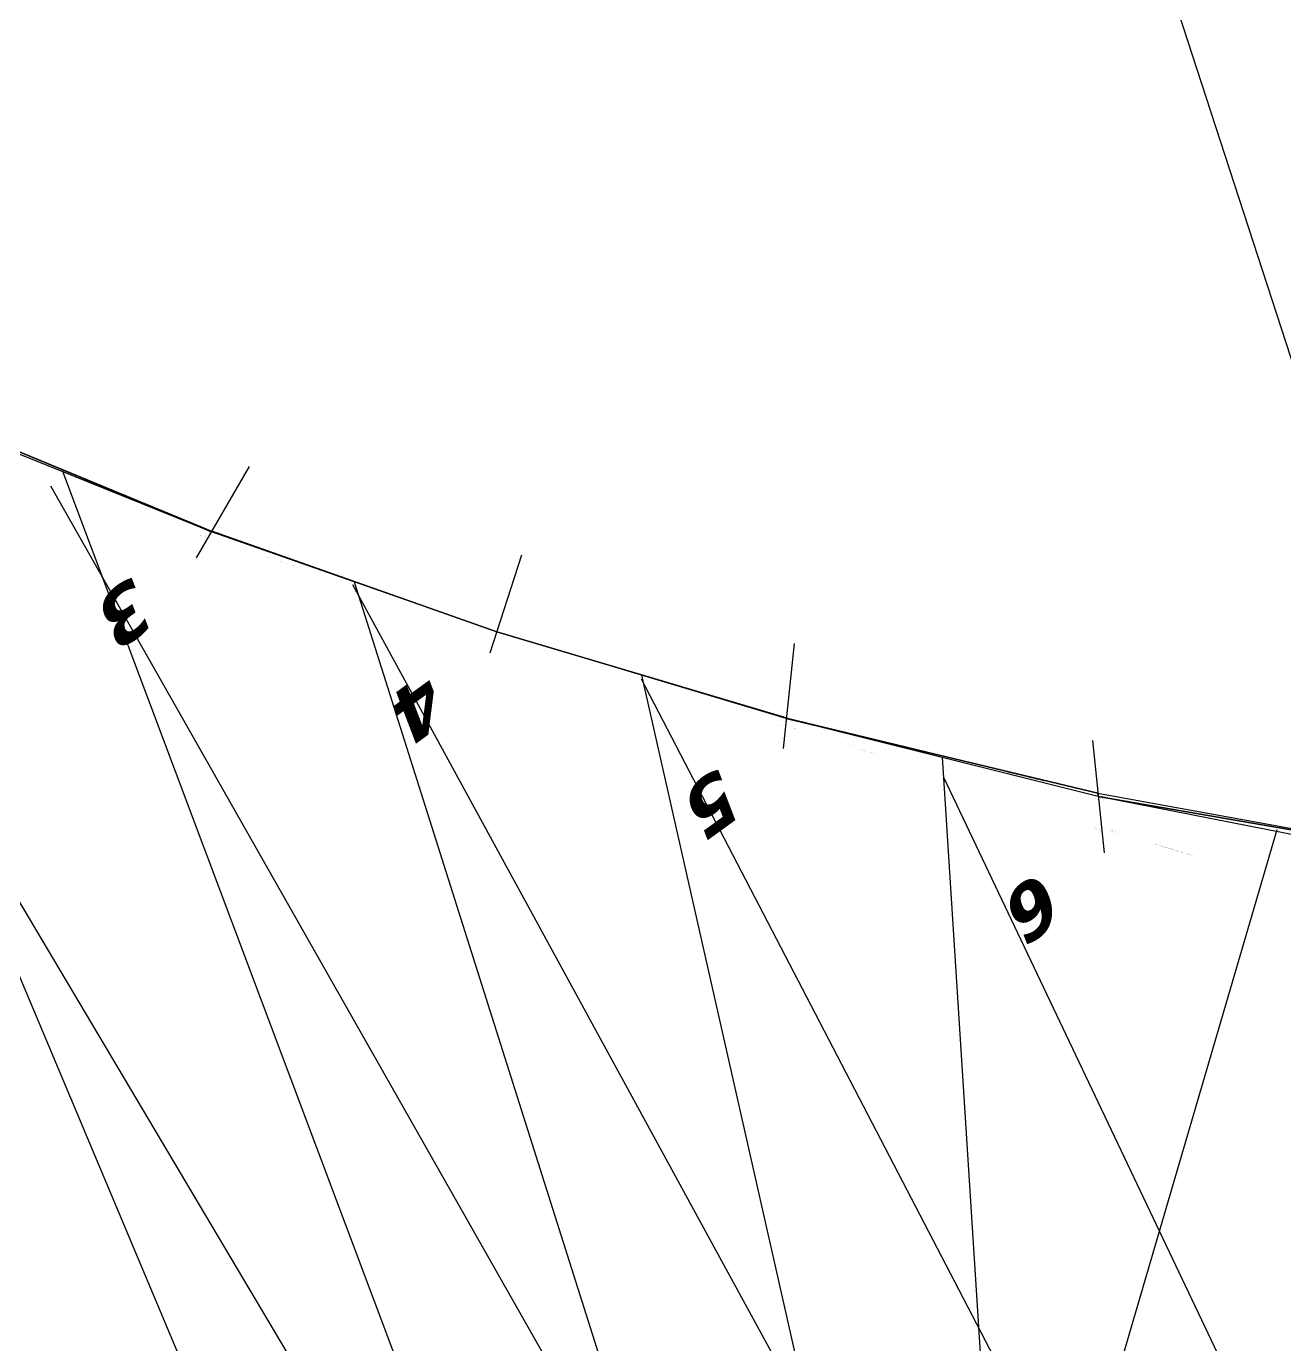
# Model space of a CAD drawing. Extents: x -14946 to 15402, y -21157 to 21439.
# Drawn here: x -4103 to 1559, y -9322 to -3391 of the extents above; entities that cross this region are included whole.
import ezdxf

# ---------------------------------------------------------------- set-up
doc = ezdxf.new("R2010")
doc.units = 0
doc.header["$MEASUREMENT"] = 0
for name, color, linetype in [('00-segments', 1, 'CONTINUOUS'), ('08-connection.bottomRing', 7, 'CONTINUOUS'), ('08-connection.topRing', 7, 'CONTINUOUS'), ('08-text.Base', 7, 'CONTINUOUS'), ('08-text.bottomRing', 7, 'CONTINUOUS'), ('08-text.topRing', 7, 'CONTINUOUS'), ('41_RING_BOTTOM_PLINE', 1, 'CONTINUOUS'), ('50_RING_TOP_PLINES', 1, 'CONTINUOUS')]:
    doc.layers.add(name, color=color, linetype=linetype)

msp = doc.modelspace()

# ---------------------------------------------------------------- linework, layer by layer
at = {"layer": '00-segments', "linetype": 'Continuous'}
for p, q in [((0, 0), (2494.6, -7677.5)), ((-3101, -5371.1), (-3338.4, -5782.2)), ((-1874.6, -5769.6), (-2018.1, -6211.2)), ((-648.3, -6168), (-697.9, -6640.2)), ((694.1, -6604.2), (747.3, -7109.7))]:
    msp.add_line(p, q, dxfattribs=at)
at = {"layer": '08-connection.bottomRing', "linetype": 'Continuous'}
for p, q in [((-5352.2, -4772.5, 239.1), (382.7, -18399)), ((-3940.8, -5392.5, 225.1), (382.7, -16899)), ((-2628.7, -5889.7, 225), (382.7, -15399)), ((-1335.2, -6309.9, 225), (382.7, -13899)), ((18.6, -6679.1, 225.1), (382.7, -12399)), ((1524.6, -7006.4, 232.6), (382.7, -10899))]:
    msp.add_line(p, q, dxfattribs=at)
at = {"layer": '08-connection.topRing', "linetype": 'Continuous'}
for p, q in [((-5555.6, -4941.1, 4944.6), (3725.2, -20556.6)), ((-3995, -5458.2, 5029), (3725.2, -19056.6)), ((-2636.1, -5902.6, 5054.2), (3725.2, -17556.6)), ((-1336.9, -6326.2, 5035), (3725.2, -16056.6)), ((24.5, -6768.3, 4980.1), (3725.2, -14556.6))]:
    msp.add_line(p, q, dxfattribs=at)
at = {"layer": '41_RING_BOTTOM_PLINE', "extrusion": (-0.374203, -0.926832, -0.030904), "elevation": 6460.3}
msp.add_lwpolyline([(-2354.3, 199.7), (-911.9, 650), (-2359.3, 650.1), (-2354.3, 199.7)], dxfattribs=at)
at = {"layer": '41_RING_BOTTOM_PLINE', "color": 5, "extrusion": (-0.381178, -0.924473, -0.007358), "elevation": 6480.4}
msp.add_lwpolyline([(-2306.7, 47.7), (-863.8, 47.7), (-864.3, 497.7), (-2306.7, 47.7)], dxfattribs=at)
at = {"layer": '41_RING_BOTTOM_PLINE', "extrusion": (-0.330529, -0.943768, -0.007294), "elevation": 6424}
msp.add_lwpolyline([(-1213.7, 46.9), (146, 496.9), (-1214.3, 496.9), (-1213.7, 46.9)], dxfattribs=at)
at = {"layer": '41_RING_BOTTOM_PLINE', "color": 5, "extrusion": (-0.332815, -0.942992, 0), "elevation": 6427.1}
msp.add_lwpolyline([(-1198.2, 0), (161.5, 0), (161.5, 450), (-1198.2, 0)], dxfattribs=at)
at = {"layer": '41_RING_BOTTOM_PLINE', "extrusion": (-0.287352, -0.9578, -0.006993), "elevation": 6424.2}
msp.add_lwpolyline([(-145.9, 494.9), (1213.9, 44.9), (1214.5, 495), (-145.9, 494.9)], dxfattribs=at)
at = {"layer": '41_RING_BOTTOM_PLINE', "color": 5, "extrusion": (-0.285141, -0.958485, 0), "elevation": 6427.1}
msp.add_lwpolyline([(-160.7, 0), (1199, 0), (-160.7, 450), (-160.7, 0)], dxfattribs=at)
at = {"layer": '41_RING_BOTTOM_PLINE', "color": 5, "extrusion": (-0.234899, -0.971994, -0.007055), "elevation": 6480.6}
msp.add_lwpolyline([(863.5, 495.8), (863.1, 45.7), (2305.9, 45.7), (863.5, 495.8)], dxfattribs=at)
at = {"layer": '41_RING_BOTTOM_PLINE', "extrusion": (0.242063, 0.969764, 0.03105), "elevation": -6460.2}
msp.add_lwpolyline([(-912.1, 650.9), (-2354.4, 200.7), (-2359.5, 651.1), (-912.1, 650.9)], dxfattribs=at)
at = {"layer": '41_RING_BOTTOM_PLINE', "color": 5, "extrusion": (0.179328, 0.983278, 0.031711), "elevation": -6597.8}
msp.add_lwpolyline([(-3559.7, 209.3), (-1939, 659.7), (-1934.8, 209.3), (-3559.7, 209.3)], dxfattribs=at)
at = {"layer": '41_RING_BOTTOM_PLINE', "extrusion": (0.191267, 0.978514, 0.076993), "elevation": -6536.1}
msp.add_lwpolyline([(-3642.8, 504.7), (-3662.8, 971.3), (-2022.4, 956.2), (-3642.8, 504.7)], dxfattribs=at)
at = {"layer": '50_RING_TOP_PLINES', "extrusion": (-0.312123, -0.949664, -0.026788)}
msp.add_lwpolyline([(-2837.1, 4974.1), (-2841.9, 5375.9), (-1344.4, 5022), (-2837.1, 4974.1)], dxfattribs=at)
at = {"layer": '50_RING_TOP_PLINES', "color": 5, "extrusion": (-0.307576, -0.951504, -0.006078)}
msp.add_lwpolyline([(-2873.4, 5244.2), (-1375.9, 4890.4), (-1376.4, 5293.5), (-1376.7, 5293.5), (-1383.3, 5293.3), (-1389.9, 5293.2), (-1396.4, 5293.1), (-1403, 5292.9), (-1409.6, 5292.8), (-1416.1, 5292.6), (-1422.7, 5292.5), (-1429.2, 5292.3), (-1435.8, 5292.2), (-1442.4, 5292), (-1448.9, 5291.9), (-1455.5, 5291.7), (-1462, 5291.6), (-1468.6, 5291.4), (-1475.2, 5291.3), (-1481.7, 5291.1), (-1488.3, 5291), (-1494.9, 5290.8), (-1501.4, 5290.7), (-1508, 5290.5), (-1514.6, 5290.3), (-1521.1, 5290.2), (-1527.7, 5290), (-1534.2, 5289.9), (-1540.8, 5289.7), (-1547.4, 5289.5), (-1553.9, 5289.4), (-1560.5, 5289.2), (-1567.1, 5289), (-1573.6, 5288.9), (-1580.2, 5288.7), (-1586.8, 5288.5), (-1591.6, 5288.4), (-1596.5, 5288.3), (-1601.3, 5288.1), (-1606.2, 5288), (-1611, 5287.9), (-1615.9, 5287.8), (-1625.6, 5287.5), (-1635.3, 5287.2), (-1645.1, 5287), (-1654.8, 5286.7), (-1664.5, 5286.5), (-1669.8, 5286.3), (-1675.2, 5286.2), (-1680.5, 5286), (-1685.8, 5285.9), (-1691.1, 5285.7), (-1696.5, 5285.6), (-1701.8, 5285.4), (-1707.1, 5285.3), (-1712.5, 5285.1), (-1717.8, 5285), (-1723.1, 5284.8), (-1728.5, 5284.7), (-1739.1, 5284.4), (-1749.8, 5284.1), (-1760.4, 5283.8), (-1771.1, 5283.5), (-1781.8, 5283.1), (-1792.4, 5282.8), (-1803.1, 5282.5), (-1813.7, 5282.2), (-1824.4, 5281.9), (-1835.1, 5281.6), (-1842.7, 5281.3), (-1850.4, 5281.1), (-1858, 5280.9), (-1865.7, 5280.6), (-1873.4, 5280.4), (-1881, 5280.2), (-1888.7, 5279.9), (-1896.3, 5279.7), (-1904, 5279.5), (-1911.6, 5279.2), (-1919.3, 5279), (-1927, 5278.8), (-1934.6, 5278.5), (-1942.3, 5278.3), (-1957.6, 5277.8), (-1966.9, 5277.5), (-1976.2, 5277.2), (-1985.6, 5276.9), (-1994.9, 5276.6), (-2004.3, 5276.3), (-2013.6, 5276), (-2023, 5275.7), (-2032.4, 5275.4), (-2041.7, 5275.1), (-2051.1, 5274.8), (-2060.4, 5274.5), (-2069.8, 5274.2), (-2079.1, 5273.9), (-2088.5, 5273.6), (-2097.8, 5273.3), (-2107.1, 5273), (-2116.4, 5272.7), (-2125.8, 5272.4), (-2135.1, 5272), (-2144.4, 5271.7), (-2153.8, 5271.4), (-2163.1, 5271.1), (-2172.5, 5270.8), (-2181.9, 5270.5), (-2191.2, 5270.2), (-2200.6, 5269.8), (-2209.9, 5269.5), (-2219.3, 5269.2), (-2228.6, 5268.9), (-2238, 5268.6), (-2247.3, 5268.2), (-2256.6, 5267.9), (-2266.2, 5267.6), (-2275.8, 5267.3), (-2285.4, 5266.9), (-2295, 5266.6), (-2304.7, 5266.3), (-2314.3, 5265.9), (-2323.9, 5265.6), (-2333.6, 5265.2), (-2343.2, 5264.9), (-2352.8, 5264.6), (-2362.5, 5264.2), (-2372.1, 5263.9), (-2381.7, 5263.5), (-2391.3, 5263.2), (-2400.9, 5262.8), (-2410.5, 5262.5), (-2420, 5262.1), (-2429.4, 5261.8), (-2438.9, 5261.5), (-2448.4, 5261.1), (-2457.8, 5260.8), (-2467.3, 5260.4), (-2476.8, 5260.1), (-2486.3, 5259.7), (-2495.8, 5259.4), (-2505.2, 5259), (-2514.7, 5258.6), (-2524.2, 5258.3), (-2533.7, 5257.9), (-2543.1, 5257.6), (-2552.6, 5257.2), (-2562.1, 5256.9), (-2571.8, 5256.5), (-2581.5, 5256.1), (-2591.2, 5255.7), (-2601, 5255.4), (-2610.7, 5255), (-2620.4, 5254.6), (-2630.2, 5254.2), (-2639.9, 5253.8), (-2649.6, 5253.5), (-2659.3, 5253.1), (-2669.1, 5252.7), (-2678.8, 5252.3), (-2688.5, 5251.9), (-2698.3, 5251.5), (-2708, 5251.1), (-2717.7, 5250.7), (-2727.5, 5250.3), (-2737.2, 5249.9), (-2746.9, 5249.5), (-2756.6, 5249.1), (-2761.5, 5248.9), (-2766.4, 5248.7), (-2771.2, 5248.5), (-2776.1, 5248.3), (-2781, 5248.1), (-2785.8, 5247.9), (-2790.7, 5247.7), (-2795.6, 5247.5), (-2800.4, 5247.3), (-2805.3, 5247.1), (-2810.2, 5246.9), (-2815, 5246.7), (-2819.9, 5246.5), (-2824.8, 5246.3), (-2829.6, 5246.1), (-2834.5, 5245.8), (-2839.3, 5245.6), (-2844.2, 5245.4), (-2849.1, 5245.2), (-2853.9, 5245), (-2858.8, 5244.8), (-2863.7, 5244.6), (-2868.5, 5244.4), (-2873.4, 5244.2)], dxfattribs=at)
at = {"layer": '50_RING_TOP_PLINES', "extrusion": (-0.310144, -0.95067, -0.006081)}
msp.add_lwpolyline([(-1358.6, 4890.5), (-1359.1, 5293.5), (7.7, 4892.3), (-1358.6, 4890.5)], dxfattribs=at)
at = {"layer": '50_RING_TOP_PLINES', "color": 5, "extrusion": (-0.308452, -0.95124, -6.3189e-08)}
msp.add_lwpolyline([(-1370.6, 5254.5), (-3.8, 4853.2), (-3.8, 5257), (-9.2, 5257), (-14.5, 5257.1), (-19.8, 5257.2), (-25.2, 5257.3), (-30.5, 5257.4), (-35.8, 5257.5), (-41.2, 5257.5), (-46.5, 5257.6), (-51.8, 5257.7), (-57.2, 5257.8), (-62.5, 5257.9), (-67.8, 5257.9), (-73.2, 5258), (-78.5, 5258.1), (-83.8, 5258.2), (-89.2, 5258.2), (-94.5, 5258.3), (-99.9, 5258.4), (-105.2, 5258.5), (-110.6, 5258.5), (-115.9, 5258.6), (-121.3, 5258.7), (-126.6, 5258.8), (-132, 5258.8), (-137.3, 5258.9), (-142.7, 5259), (-148, 5259), (-153.4, 5259.1), (-158.7, 5259.2), (-164.1, 5259.2), (-169.4, 5259.3), (-174.8, 5259.4), (-180.1, 5259.4), (-185.5, 5259.5), (-190.8, 5259.6), (-196.1, 5259.6), (-201.5, 5259.7), (-206.8, 5259.7), (-212.1, 5259.8), (-217.5, 5259.9), (-222.8, 5259.9), (-228.1, 5260), (-233.5, 5260), (-238.8, 5260.1), (-244.1, 5260.1), (-249.5, 5260.2), (-254.8, 5260.3), (-260.2, 5260.3), (-265.5, 5260.4), (-270.8, 5260.4), (-276.1, 5260.5), (-281.4, 5260.5), (-286.8, 5260.6), (-292.1, 5260.6), (-297.5, 5260.7), (-302.8, 5260.7), (-308.2, 5260.8), (-313.5, 5260.8), (-318.9, 5260.8), (-324.2, 5260.9), (-329.5, 5260.9), (-334.9, 5261), (-340.2, 5261), (-345.6, 5261.1), (-350.9, 5261.1), (-356.2, 5261.1), (-361.6, 5261.2), (-366.9, 5261.2), (-372.3, 5261.3), (-377.6, 5261.3), (-382.9, 5261.3), (-388.3, 5261.4), (-393.6, 5261.4), (-398.9, 5261.4), (-404.3, 5261.5), (-409.6, 5261.5), (-415, 5261.5), (-420.3, 5261.6), (-425.6, 5261.6), (-431, 5261.6), (-436.3, 5261.7), (-441.6, 5261.7), (-447, 5261.7), (-452.3, 5261.7), (-457.7, 5261.8), (-463, 5261.8), (-468.3, 5261.8), (-473.7, 5261.9), (-479, 5261.9), (-484.3, 5261.9), (-489.7, 5261.9), (-495, 5261.9), (-500.3, 5262), (-505.7, 5262), (-511, 5262), (-516.4, 5262), (-521.7, 5262), (-527, 5262.1), (-532.4, 5262.1), (-537.7, 5262.1), (-543.1, 5262.1), (-548.4, 5262.1), (-553.7, 5262.1), (-559.1, 5262.1), (-564.4, 5262.1), (-569.8, 5262.2), (-575.1, 5262.2), (-580.4, 5262.2), (-585.8, 5262.2), (-591.1, 5262.2), (-596.5, 5262.2), (-601.8, 5262.2), (-607.2, 5262.2), (-612.5, 5262.2), (-617.8, 5262.2), (-623.2, 5262.2), (-628.5, 5262.2), (-633.9, 5262.2), (-639.2, 5262.2), (-644.5, 5262.2), (-649.9, 5262.2), (-655.2, 5262.2), (-660.6, 5262.2), (-665.9, 5262.2), (-671.2, 5262.2), (-676.6, 5262.2), (-681.9, 5262.2), (-687.3, 5262.2), (-692.6, 5262.2), (-697.9, 5262.2), (-703.3, 5262.2), (-708.6, 5262.2), (-713.9, 5262.1), (-719.3, 5262.1), (-724.6, 5262.1), (-730, 5262.1), (-735.3, 5262.1), (-740.6, 5262.1), (-746, 5262.1), (-751.3, 5262), (-756.6, 5262), (-762, 5262), (-767.3, 5262), (-772.7, 5262), (-778, 5262), (-783.3, 5261.9), (-788.7, 5261.9), (-794, 5261.9), (-799.3, 5261.9), (-804.7, 5261.8), (-810, 5261.8), (-815.3, 5261.8), (-820.7, 5261.8), (-826, 5261.7), (-831.4, 5261.7), (-836.7, 5261.7), (-842.1, 5261.6), (-847.4, 5261.6), (-852.8, 5261.6), (-858.1, 5261.5), (-863.5, 5261.5), (-868.8, 5261.5), (-874.1, 5261.4), (-879.5, 5261.4), (-884.8, 5261.4), (-890.1, 5261.3), (-895.5, 5261.3), (-900.8, 5261.3), (-906.2, 5261.2), (-911.5, 5261.2), (-916.8, 5261.1), (-922.2, 5261.1), (-927.5, 5261), (-932.8, 5261), (-938.2, 5261), (-943.5, 5260.9), (-948.9, 5260.9), (-954.2, 5260.8), (-959.5, 5260.8), (-964.9, 5260.7), (-970.2, 5260.7), (-975.5, 5260.6), (-980.9, 5260.6), (-986.2, 5260.5), (-991.6, 5260.5), (-996.9, 5260.4), (-1002.2, 5260.3), (-1007.6, 5260.3), (-1012.9, 5260.2), (-1018.2, 5260.2), (-1023.6, 5260.1), (-1028.9, 5260.1), (-1034.3, 5260), (-1039.6, 5259.9), (-1044.9, 5259.9), (-1050.3, 5259.8), (-1055.6, 5259.7), (-1060.9, 5259.7), (-1066.3, 5259.6), (-1071.6, 5259.5), (-1077, 5259.5), (-1082.3, 5259.4), (-1087.6, 5259.3), (-1093, 5259.3), (-1098.3, 5259.2), (-1103.7, 5259.1), (-1109, 5259.1), (-1114.3, 5259), (-1119.7, 5258.9), (-1125, 5258.8), (-1130.3, 5258.8), (-1135.7, 5258.7), (-1141, 5258.6), (-1146.4, 5258.5), (-1151.7, 5258.5), (-1157, 5258.4), (-1162.4, 5258.3), (-1167.7, 5258.2), (-1173, 5258.1), (-1178.4, 5258), (-1183.7, 5258), (-1189.1, 5257.9), (-1194.4, 5257.8), (-1199.7, 5257.7), (-1205.1, 5257.6), (-1210.4, 5257.5), (-1215.8, 5257.4), (-1221.1, 5257.4), (-1226.4, 5257.3), (-1231.8, 5257.2), (-1237.1, 5257.1), (-1242.4, 5257), (-1247.8, 5256.9), (-1253.1, 5256.8), (-1258.5, 5256.7), (-1263.8, 5256.6), (-1269.1, 5256.5), (-1274.5, 5256.4), (-1279.8, 5256.3), (-1285.1, 5256.2), (-1290.5, 5256.1), (-1295.8, 5256), (-1301.2, 5255.9), (-1306.5, 5255.8), (-1311.8, 5255.7), (-1317.2, 5255.6), (-1322.5, 5255.5), (-1327.9, 5255.4), (-1333.2, 5255.3), (-1338.5, 5255.2), (-1343.9, 5255.1), (-1349.2, 5255), (-1354.5, 5254.9), (-1359.9, 5254.7), (-1365.2, 5254.6), (-1370.6, 5254.5)], dxfattribs=at)
at = {"layer": '50_RING_TOP_PLINES', "extrusion": (-0.307998, -0.951387, -6.3189e-08)}
msp.add_lwpolyline([(-6.9, 5257), (-6.9, 4853.2), (1359.4, 4812.6), (-6.9, 5257)], dxfattribs=at)
at = {"layer": '50_RING_TOP_PLINES', "color": 5, "extrusion": (-0.309906, -0.950747, -0.006189)}
msp.add_lwpolyline([(6.1, 5296.6), (1372.3, 4852.2), (1372.8, 5256.4), (1362.2, 5256.9), (1351.5, 5257.3), (1340.8, 5257.7), (1330.1, 5258.1), (1319.4, 5258.5), (1308.7, 5258.9), (1298.1, 5259.3), (1287.4, 5259.7), (1276.7, 5260.1), (1266, 5260.5), (1255.3, 5260.9), (1244.6, 5261.4), (1234, 5261.8), (1223.3, 5262.2), (1212.6, 5262.6), (1201.9, 5263), (1191.2, 5263.4), (1180.6, 5263.7), (1169.9, 5264.1), (1159.2, 5264.5), (1148.5, 5264.9), (1137.9, 5265.3), (1127.2, 5265.7), (1116.5, 5266.1), (1105.9, 5266.5), (1095.2, 5266.9), (1084.5, 5267.3), (1073.8, 5267.6), (1063.2, 5268), (1052.5, 5268.4), (1041.8, 5268.8), (1031.1, 5269.2), (1020.5, 5269.5), (1009.8, 5269.9), (999.1, 5270.3), (988.5, 5270.7), (977.8, 5271), (967.1, 5271.4), (956.4, 5271.8), (945.8, 5272.1), (935.1, 5272.5), (924.4, 5272.9), (913.7, 5273.2), (903.1, 5273.6), (892.4, 5274), (881.7, 5274.3), (871.1, 5274.7), (860.4, 5275), (849.7, 5275.4), (839, 5275.7), (828.4, 5276.1), (817.7, 5276.4), (807, 5276.8), (796.3, 5277.1), (785.6, 5277.5), (775, 5277.8), (764.3, 5278.1), (753.6, 5278.5), (748.3, 5278.6), (742.9, 5278.8), (737.6, 5279), (732.3, 5279.1), (726.9, 5279.3), (721.6, 5279.5), (716.2, 5279.6), (710.9, 5279.8), (705.6, 5280), (700.2, 5280.1), (694.9, 5280.3), (689.5, 5280.4), (684.2, 5280.6), (678.9, 5280.8), (673.5, 5280.9), (668.2, 5281.1), (662.8, 5281.2), (657.5, 5281.4), (652.2, 5281.6), (646.8, 5281.7), (641.5, 5281.9), (636.1, 5282), (630.8, 5282.2), (625.5, 5282.3), (620.1, 5282.5), (614.8, 5282.7), (609.5, 5282.8), (604.1, 5283), (598.8, 5283.1), (593.4, 5283.3), (588.1, 5283.4), (582.8, 5283.6), (577.4, 5283.7), (572.1, 5283.9), (566.7, 5284), (561.4, 5284.2), (556.1, 5284.3), (550.7, 5284.5), (545.4, 5284.6), (540, 5284.8), (534.7, 5284.9), (529.4, 5285.1), (524, 5285.2), (518.7, 5285.4), (513.3, 5285.5), (508, 5285.7), (502.7, 5285.8), (497.3, 5285.9), (492, 5286.1), (486.6, 5286.2), (481.3, 5286.4), (476, 5286.5), (470.6, 5286.6), (465.3, 5286.8), (459.9, 5286.9), (454.6, 5287.1), (449.2, 5287.2), (443.9, 5287.3), (438.6, 5287.5), (433.2, 5287.6), (427.9, 5287.8), (422.5, 5287.9), (417.2, 5288), (411.9, 5288.2), (406.5, 5288.3), (401.2, 5288.4), (395.8, 5288.6), (390.5, 5288.7), (385.2, 5288.8), (379.8, 5289), (374.5, 5289.1), (369.1, 5289.2), (363.8, 5289.4), (358.5, 5289.5), (353.1, 5289.6), (347.8, 5289.7), (342.4, 5289.9), (337.1, 5290), (331.8, 5290.1), (326.4, 5290.2), (321.1, 5290.4), (315.7, 5290.5), (310.4, 5290.6), (305.1, 5290.7), (299.7, 5290.9), (294.4, 5291), (289.1, 5291.1), (283.7, 5291.2), (278.4, 5291.3), (273, 5291.5), (267.7, 5291.6), (262.4, 5291.7), (257, 5291.8), (251.7, 5291.9), (246.3, 5292.1), (241, 5292.2), (235.7, 5292.3), (230.3, 5292.4), (225, 5292.5), (219.6, 5292.6), (214.3, 5292.7), (209, 5292.9), (203.6, 5293), (198.3, 5293.1), (192.9, 5293.2), (187.6, 5293.3), (182.3, 5293.4), (176.9, 5293.5), (171.6, 5293.6), (166.2, 5293.7), (160.9, 5293.8), (155.6, 5293.9), (150.2, 5294.1), (144.9, 5294.2), (139.5, 5294.3), (134.2, 5294.4), (128.9, 5294.5), (123.5, 5294.6), (118.2, 5294.7), (112.9, 5294.8), (107.5, 5294.9), (102.2, 5295), (96.8, 5295.1), (91.5, 5295.2), (86.2, 5295.3), (80.8, 5295.4), (75.5, 5295.5), (70.1, 5295.6), (64.8, 5295.7), (59.5, 5295.7), (54.1, 5295.8), (48.8, 5295.9), (43.4, 5296), (38.1, 5296.1), (32.8, 5296.2), (27.4, 5296.3), (22.1, 5296.4), (16.7, 5296.5), (11.4, 5296.6), (6.1, 5296.6)], dxfattribs=at)
at = {"layer": '50_RING_TOP_PLINES', "extrusion": (-0.30464, -0.952447, -0.006196)}
msp.add_lwpolyline([(1337.2, 5256.5), (1336.7, 4852.3), (2829, 4783.2), (1337.2, 5256.5)], dxfattribs=at)
at = {"layer": '50_RING_TOP_PLINES', "color": 5, "extrusion": (-0.310811, -0.950089, -0.026983)}
msp.add_lwpolyline([(1379.7, 5388.3), (2871.4, 4914.8), (2876.3, 5319.2), (2862.4, 5320), (2848.5, 5320.7), (2834.5, 5321.4), (2820.5, 5322.2), (2806.5, 5322.9), (2792.5, 5323.6), (2778.4, 5324.3), (2764.4, 5325.1), (2750.3, 5325.8), (2736.3, 5326.5), (2722.3, 5327.2), (2708.3, 5328), (2694.3, 5328.7), (2680.3, 5329.4), (2666.4, 5330.1), (2652.3, 5330.8), (2638.5, 5331.5), (2624.7, 5332.2), (2610.9, 5332.9), (2597.1, 5333.6), (2583.2, 5334.3), (2569.4, 5335), (2555.6, 5335.7), (2541.8, 5336.4), (2527.9, 5337.1), (2514.1, 5337.8), (2500.3, 5338.5), (2486.5, 5339.1), (2472.7, 5339.8), (2458.9, 5340.5), (2445.1, 5341.2), (2431.3, 5341.9), (2417.7, 5342.5), (2404.1, 5343.2), (2390.6, 5343.9), (2377, 5344.5), (2363.4, 5345.2), (2349.9, 5345.9), (2336.3, 5346.5), (2322.7, 5347.2), (2309.1, 5347.8), (2295.6, 5348.5), (2282, 5349.1), (2268.4, 5349.8), (2254.9, 5350.4), (2241.3, 5351.1), (2227.7, 5351.7), (2214.1, 5352.4), (2199.7, 5353.1), (2187.2, 5353.6), (2174.8, 5354.2), (2162.3, 5354.8), (2149.9, 5355.4), (2137.5, 5356), (2125.1, 5356.6), (2112.7, 5357.1), (2100.2, 5357.7), (2087.8, 5358.3), (2075.4, 5358.9), (2063, 5359.4), (2050.6, 5360), (2038.1, 5360.6), (2025.7, 5361.1), (2013.2, 5361.7), (2000.8, 5362.3), (1987.6, 5362.9), (1974.5, 5363.4), (1961.3, 5364), (1948.2, 5364.6), (1935.1, 5365.2), (1922, 5365.8), (1908.9, 5366.4), (1895.8, 5366.9), (1882.7, 5367.5), (1869.6, 5368.1), (1856.5, 5368.7), (1843.4, 5369.2), (1830.3, 5369.8), (1817.1, 5370.4), (1804, 5370.9), (1790.9, 5371.5), (1775.2, 5372.2), (1759.6, 5372.8), (1743.9, 5373.5), (1728.3, 5374.2), (1712.6, 5374.8), (1697, 5375.5), (1681.4, 5376.1), (1665.7, 5376.8), (1655.5, 5377.2), (1645.2, 5377.6), (1635, 5378.1), (1624.7, 5378.5), (1614.4, 5378.9), (1604.2, 5379.3), (1593.9, 5379.7), (1583.7, 5380.2), (1570.9, 5380.7), (1558.2, 5381.2), (1545.4, 5381.7), (1532.7, 5382.2), (1519.9, 5382.7), (1507.2, 5383.3), (1494.4, 5383.8), (1481.7, 5384.3), (1468.9, 5384.8), (1456.2, 5385.3), (1443.4, 5385.8), (1430.7, 5386.3), (1418, 5386.8), (1405.2, 5387.3), (1392.4, 5387.8), (1379.7, 5388.3)], dxfattribs=at)
at = {"layer": '50_RING_TOP_PLINES', "extrusion": (-0.296785, -0.954558, -0.027158)}
msp.add_lwpolyline([(2781.4, 5321.5), (2776.6, 4917), (4563.5, 4766.7), (2781.4, 5321.5)], dxfattribs=at)
at = {"layer": '50_RING_TOP_PLINES', "color": 5, "extrusion": (-0.310054, -0.947816, -0.074244)}
msp.add_lwpolyline([(2876.3, 5610.6), (4658, 5054.5), (4678.5, 5462.3), (4676.1, 5462.6), (4673.8, 5462.9), (4671.4, 5463.2), (4669.1, 5463.6), (4666.7, 5463.9), (4664.4, 5464.2), (4662, 5464.5), (4659.7, 5464.9), (4657.3, 5465.2), (4655, 5465.5), (4652.6, 5465.8), (4650.3, 5466.1), (4647.9, 5466.5), (4645.6, 5466.8), (4643.2, 5467.1), (4640.9, 5467.4), (4638.5, 5467.7), (4636.2, 5468.1), (4635, 5468.2), (4633.8, 5468.4), (4632.7, 5468.5), (4631.5, 5468.7), (4630.3, 5468.9), (4629.1, 5469), (4628, 5469.2), (4626.8, 5469.3), (4625.6, 5469.5), (4624.4, 5469.6), (4623.3, 5469.8), (4622.1, 5470), (4620.9, 5470.1), (4619.7, 5470.3), (4618.6, 5470.4), (4617.4, 5470.6), (4616.2, 5470.8), (4615, 5470.9), (4613.9, 5471.1), (4612.7, 5471.2), (4611.5, 5471.4), (4610.3, 5471.5), (4609.1, 5471.7), (4608, 5471.9), (4606.8, 5472), (4605.6, 5472.2), (4604.4, 5472.3), (4603.3, 5472.5), (4602, 5472.7), (4600.7, 5472.8), (4599.3, 5473), (4598, 5473.2), (4596.7, 5473.4), (4595.4, 5473.5), (4594.1, 5473.7), (4592.8, 5473.9), (4591.5, 5474), (4590.2, 5474.2), (4588.9, 5474.4), (4587.6, 5474.6), (4586.3, 5474.7), (4585, 5474.9), (4583.6, 5475.1), (4582.3, 5475.3), (4581, 5475.4), (4579.7, 5475.6), (4578.4, 5475.8), (4577.1, 5475.9), (4575.8, 5476.1), (4574.5, 5476.3), (4573.2, 5476.5), (4571.9, 5476.6), (4570.6, 5476.8), (4569.3, 5477), (4568, 5477.1), (4566.7, 5477.3), (4565.3, 5477.5), (4564, 5477.6), (4562.7, 5477.8), (4561.4, 5478), (4560.1, 5478.2), (4558.8, 5478.3), (4557.5, 5478.5), (4556.2, 5478.7), (4554.9, 5478.8), (4553.6, 5479), (4552.3, 5479.2), (4551, 5479.3), (4549.7, 5479.5), (4548.4, 5479.7), (4547.1, 5479.8), (4545.8, 5480), (4544.4, 5480.2), (4543.1, 5480.3), (4541.8, 5480.5), (4540.5, 5480.7), (4539.2, 5480.8), (4537.9, 5481), (4536.6, 5481.2), (4535.3, 5481.3), (4534, 5481.5), (4532.7, 5481.7), (4531.4, 5481.8), (4530.1, 5482), (4528.8, 5482.2), (4527.5, 5482.3), (4526.2, 5482.5), (4524.9, 5482.7), (4523.6, 5482.8), (4522.2, 5483), (4520.9, 5483.2), (4519.6, 5483.3), (4518.3, 5483.5), (4517, 5483.7), (4515.7, 5483.8), (4514.4, 5484), (4513.1, 5484.2), (4511.8, 5484.3), (4510.5, 5484.5), (4509.2, 5484.7), (4507.9, 5484.8), (4506.6, 5485), (4505.3, 5485.2), (4504, 5485.3), (4502.7, 5485.5), (4501.4, 5485.6), (4500, 5485.8), (4498.7, 5486), (4497.4, 5486.1), (4496.1, 5486.3), (4494.8, 5486.5), (4493.5, 5486.6), (4492.2, 5486.8), (4490.9, 5486.9), (4489.6, 5487.1), (4488.3, 5487.3), (4487, 5487.4), (4485.7, 5487.6), (4484.4, 5487.8), (4483.1, 5487.9), (4481.8, 5488.1), (4480.4, 5488.2), (4479.1, 5488.4), (4477.8, 5488.6), (4476.5, 5488.7), (4475.2, 5488.9), (4473.9, 5489), (4472.6, 5489.2), (4471.3, 5489.4), (4470, 5489.5), (4468.7, 5489.7), (4467.4, 5489.8), (4466.1, 5490), (4464.7, 5490.2), (4463.4, 5490.3), (4462.1, 5490.5), (4460.8, 5490.6), (4459.5, 5490.8), (4458.2, 5491), (4456.9, 5491.1), (4455.6, 5491.3), (4454.3, 5491.4), (4453, 5491.6), (4451.7, 5491.8), (4450.3, 5491.9), (4449, 5492.1), (4447.7, 5492.2), (4446.4, 5492.4), (4445.1, 5492.6), (4443.8, 5492.7), (4442.5, 5492.9), (4441.2, 5493), (4439.9, 5493.2), (4438.6, 5493.3), (4437.2, 5493.5), (4435.9, 5493.7), (4433.8, 5493.9), (4431.6, 5494.2), (4429.5, 5494.4), (4427.3, 5494.7), (4425.2, 5494.9), (4423, 5495.2), (4420.9, 5495.5), (4418.7, 5495.7), (4416.6, 5496), (4414.4, 5496.2), (4412.3, 5496.5), (4410.1, 5496.7), (4408, 5497), (4405.8, 5497.2), (4403.7, 5497.5), (4401.5, 5497.7), (4399.4, 5498), (4397.3, 5498.2), (4395.2, 5498.5), (4393, 5498.7), (4390.9, 5499), (4388.8, 5499.2), (4386.7, 5499.5), (4384.6, 5499.7), (4382.5, 5500), (4380.4, 5500.2), (4378.2, 5500.4), (4376.1, 5500.7), (4374, 5500.9), (4371.9, 5501.2), (4369.8, 5501.4), (4367.7, 5501.7), (4365.5, 5501.9), (4363.4, 5502.1), (4361.3, 5502.4), (4359.2, 5502.6), (4357.1, 5502.9), (4355, 5503.1), (4352.8, 5503.3), (4350.7, 5503.6), (4348.6, 5503.8), (4346.5, 5504.1), (4344.4, 5504.3), (4342.3, 5504.5), (4340.1, 5504.8), (4338, 5505), (4335.9, 5505.3), (4333.8, 5505.5), (4331.7, 5505.7), (4329.6, 5506), (4327.4, 5506.2), (4325.3, 5506.4), (4323.2, 5506.7), (4321.1, 5506.9), (4319, 5507.1), (4316.9, 5507.4), (4314.7, 5507.6), (4312.6, 5507.8), (4310.5, 5508.1), (4308.4, 5508.3), (4306.3, 5508.5), (4304.1, 5508.8), (4302, 5509), (4299.9, 5509.2), (4297.8, 5509.5), (4295.7, 5509.7), (4293.6, 5509.9), (4291.4, 5510.2), (4289.3, 5510.4), (4287.2, 5510.6), (4285.1, 5510.9), (4283, 5511.1), (4280.9, 5511.3), (4278.7, 5511.5), (4276.6, 5511.8), (4274.5, 5512), (4272.4, 5512.2), (4270.3, 5512.4), (4268.2, 5512.7), (4266, 5512.9), (4263.9, 5513.1), (4261.8, 5513.4), (4259.6, 5513.6), (4257.5, 5513.8), (4255.3, 5514), (4253.2, 5514.3), (4251.1, 5514.5), (4248.9, 5514.7), (4246.8, 5514.9), (4244.7, 5515.2), (4242.5, 5515.4), (4240.4, 5515.6), (4238.3, 5515.8), (4236.1, 5516.1), (4234, 5516.3), (4231.9, 5516.5), (4229.7, 5516.7), (4227.6, 5516.9), (4225.5, 5517.2), (4223.3, 5517.4), (4221.2, 5517.6), (4219.1, 5517.8), (4217, 5518), (4214.8, 5518.3), (4212.7, 5518.5), (4210.6, 5518.7), (4208.4, 5518.9), (4206.3, 5519.1), (4204.2, 5519.3), (4202, 5519.6), (4199.9, 5519.8), (4197.8, 5520), (4195.7, 5520.2), (4193.5, 5520.4), (4191.4, 5520.6), (4189.3, 5520.9), (4187.1, 5521.1), (4185, 5521.3), (4182.9, 5521.5), (4180.7, 5521.7), (4178.6, 5521.9), (4176.5, 5522.1), (4174.4, 5522.4), (4172.2, 5522.6), (4170.1, 5522.8), (4168, 5523), (4165.8, 5523.2), (4163.7, 5523.4), (4161.6, 5523.6), (4159.4, 5523.8), (4157.3, 5524), (4155.2, 5524.3), (4153, 5524.5), (4150.9, 5524.7), (4148.8, 5524.9), (4146.6, 5525.1), (4144.5, 5525.3), (4142.3, 5525.5), (4140.2, 5525.7), (4138.1, 5525.9), (4135.9, 5526.1), (4133.8, 5526.3), (4131.6, 5526.5), (4129.5, 5526.7), (4127.2, 5527), (4125, 5527.2), (4122.7, 5527.4), (4120.5, 5527.6), (4118.2, 5527.8), (4115.9, 5528), (4113.7, 5528.3), (4111.4, 5528.5), (4109.2, 5528.7), (4106.9, 5528.9), (4104.6, 5529.1), (4102.4, 5529.3), (4100.1, 5529.5), (4097.9, 5529.8), (4095.6, 5530), (4093.3, 5530.2), (4091.6, 5530.3), (4089.8, 5530.5), (4088, 5530.7), (4086.3, 5530.8), (4084.5, 5531), (4082.7, 5531.2), (4080.9, 5531.3), (4079.2, 5531.5), (4077.4, 5531.7), (4075.6, 5531.8), (4073.8, 5532), (4072, 5532.1), (4070.3, 5532.3), (4068.5, 5532.5), (4066.7, 5532.6), (4064.9, 5532.8), (4063.2, 5533), (4061.4, 5533.1), (4059.6, 5533.3), (4057.8, 5533.5), (4056, 5533.6), (4054.3, 5533.8), (4052.5, 5533.9), (4050.7, 5534.1), (4048.9, 5534.3), (4047.1, 5534.4), (4045.4, 5534.6), (4043.6, 5534.7), (4041.8, 5534.9), (4040, 5535.1), (4038.2, 5535.2), (4036.5, 5535.4), (4034.7, 5535.5), (4032.9, 5535.7), (4031.1, 5535.9), (4029.3, 5536), (4027.5, 5536.2), (4025.8, 5536.3), (4024, 5536.5), (4022.2, 5536.6), (4020.4, 5536.8), (4018.6, 5537), (4016.8, 5537.1), (4015.1, 5537.3), (4013.3, 5537.4), (4011.5, 5537.6), (4009.7, 5537.7), (4007.9, 5537.9), (4006.1, 5538.1), (4004.4, 5538.2), (4002.6, 5538.4), (4000.8, 5538.5), (3999, 5538.7), (3997.2, 5538.8), (3995.4, 5539), (3993.6, 5539.2), (3991.9, 5539.3), (3990.1, 5539.5), (3988.3, 5539.6), (3986.5, 5539.8), (3984.7, 5539.9), (3982.9, 5540.1), (3981.2, 5540.2), (3979.4, 5540.4), (3977.6, 5540.5), (3975.8, 5540.7), (3974, 5540.8), (3972.2, 5541), (3970.4, 5541.1), (3968.7, 5541.3), (3966.9, 5541.5), (3965.1, 5541.6), (3963.3, 5541.8), (3961.5, 5541.9), (3959.7, 5542.1), (3957.9, 5542.2), (3956.2, 5542.4), (3954.4, 5542.5), (3952.6, 5542.7), (3950.8, 5542.8), (3949, 5543), (3947.2, 5543.1), (3945.4, 5543.3), (3943.7, 5543.4), (3941.9, 5543.6), (3940.1, 5543.7), (3938.3, 5543.9), (3936.5, 5544), (3934.7, 5544.2), (3933, 5544.3), (3931.2, 5544.4), (3929.4, 5544.6), (3927.6, 5544.7), (3925.8, 5544.9), (3924, 5545), (3922.3, 5545.2), (3920.5, 5545.3), (3918.7, 5545.5), (3916.9, 5545.6), (3915.1, 5545.8), (3913.3, 5545.9), (3911.6, 5546.1), (3909.8, 5546.2), (3908, 5546.4), (3906.2, 5546.5), (3904.4, 5546.6), (3902.7, 5546.8), (3900.9, 5546.9), (3899.1, 5547.1), (3897.3, 5547.2), (3895.5, 5547.4), (3893.8, 5547.5), (3892, 5547.7), (3890.2, 5547.8), (3888.4, 5547.9), (3886.6, 5548.1), (3884.9, 5548.2), (3883.1, 5548.4), (3881.3, 5548.5), (3879.5, 5548.7), (3877.7, 5548.8), (3876, 5548.9), (3874.2, 5549.1), (3872.4, 5549.2), (3870.6, 5549.4), (3868.9, 5549.5), (3867.1, 5549.6), (3865.3, 5549.8), (3862.4, 5550), (3859.4, 5550.3), (3856.4, 5550.5), (3853.5, 5550.7), (3850.5, 5551), (3847.5, 5551.2), (3844.6, 5551.4), (3841.6, 5551.6), (3838.7, 5551.9), (3835.7, 5552.1), (3832.7, 5552.3), (3829.8, 5552.6), (3826.8, 5552.8), (3823.8, 5553), (3820.9, 5553.3), (3817.9, 5553.5), (3814.9, 5553.7), (3812, 5553.9), (3809, 5554.2), (3806.1, 5554.4), (3803.1, 5554.6), (3800.1, 5554.8), (3797.2, 5555.1), (3794.2, 5555.3), (3791.2, 5555.5), (3788.3, 5555.7), (3785.3, 5556), (3782.3, 5556.2), (3779.4, 5556.4), (3776.4, 5556.6), (3773.5, 5556.8), (3770.5, 5557.1), (3768, 5557.2), (3765.4, 5557.4), (3762.9, 5557.6), (3760.4, 5557.8), (3757.8, 5558), (3755.3, 5558.2), (3752.8, 5558.4), (3750.3, 5558.5), (3747.7, 5558.7), (3745.2, 5558.9), (3742.7, 5559.1), (3740.1, 5559.3), (3737.6, 5559.5), (3735.1, 5559.7), (3732.5, 5559.8), (3730, 5560), (3727.5, 5560.2), (3725, 5560.4), (3722.4, 5560.6), (3719.9, 5560.7), (3717.4, 5560.9), (3714.8, 5561.1), (3712.3, 5561.3), (3709.8, 5561.5), (3707.3, 5561.7), (3704.7, 5561.8), (3702.2, 5562), (3699.7, 5562.2), (3697.1, 5562.4), (3694.6, 5562.5), (3692.1, 5562.7), (3689.6, 5562.9), (3687, 5563.1), (3684.5, 5563.3), (3682, 5563.4), (3679.4, 5563.6), (3676.9, 5563.8), (3674.4, 5564), (3671.8, 5564.1), (3669.3, 5564.3), (3666.8, 5564.5), (3664.3, 5564.7), (3661.7, 5564.8), (3659.2, 5565), (3656.7, 5565.2), (3654.1, 5565.4), (3651.6, 5565.5), (3649.1, 5565.7), (3646.5, 5565.9), (3644, 5566.1), (3641.5, 5566.2), (3639, 5566.4), (3636.4, 5566.6), (3633.9, 5566.7), (3631.4, 5566.9), (3628.8, 5567.1), (3626.3, 5567.3), (3623.8, 5567.4), (3621.2, 5567.6), (3618.7, 5567.8), (3616.2, 5567.9), (3613.7, 5568.1), (3611.1, 5568.3), (3608.6, 5568.5), (3605.7, 5568.6), (3602.9, 5568.8), (3600, 5569), (3597.2, 5569.2), (3594.3, 5569.4), (3591.5, 5569.6), (3588.6, 5569.8), (3585.7, 5570), (3582.9, 5570.2), (3580, 5570.3), (3577.2, 5570.5), (3574.3, 5570.7), (3571.5, 5570.9), (3568.6, 5571.1), (3565.7, 5571.3), (3562.9, 5571.5), (3560, 5571.7), (3557.2, 5571.8), (3554.3, 5572), (3551.4, 5572.2), (3548.6, 5572.4), (3545.7, 5572.6), (3542.9, 5572.8), (3540, 5573), (3537.2, 5573.1), (3534.3, 5573.3), (3531.4, 5573.5), (3528.6, 5573.7), (3525.7, 5573.9), (3522.9, 5574), (3520, 5574.2), (3517.2, 5574.4), (3514.3, 5574.6), (3511.4, 5574.8), (3508.6, 5575), (3505.7, 5575.1), (3502.9, 5575.3), (3500, 5575.5), (3497.1, 5575.7), (3494.3, 5575.9), (3491.4, 5576), (3488.6, 5576.2), (3485.7, 5576.4), (3482.9, 5576.6), (3480, 5576.7), (3477.1, 5576.9), (3471.4, 5577.3), (3465.7, 5577.6), (3460, 5578), (3454.3, 5578.3), (3448.6, 5578.7), (3442.8, 5579), (3437.1, 5579.4), (3431.4, 5579.7), (3425.7, 5580.1), (3421.5, 5580.3), (3417.3, 5580.6), (3413.2, 5580.8), (3409, 5581.1), (3404.8, 5581.4), (3400.7, 5581.6), (3396.5, 5581.9), (3392.3, 5582.1), (3388.1, 5582.4), (3384, 5582.6), (3379.8, 5582.9), (3375.6, 5583.1), (3371.4, 5583.3), (3367.3, 5583.6), (3363.1, 5583.8), (3358.9, 5584.1), (3355.1, 5584.3), (3351.3, 5584.5), (3347.5, 5584.8), (3343.8, 5585), (3336.2, 5585.4), (3328.6, 5585.9), (3321, 5586.3), (3313.4, 5586.8), (3305.8, 5587.2), (3298.2, 5587.6), (3290.5, 5588.1), (3282.9, 5588.5), (3275.3, 5588.9), (3267.7, 5589.4), (3260.1, 5589.8), (3252.4, 5590.2), (3244.8, 5590.7), (3237.2, 5591.1), (3229.5, 5591.5), (3221.9, 5592), (3214.3, 5592.4), (3206.7, 5592.8), (3199, 5593.3), (3191.4, 5593.7), (3183.8, 5594.1), (3176.2, 5594.5), (3168.6, 5594.9), (3160.9, 5595.4), (3153.3, 5595.8), (3145.7, 5596.2), (3138.2, 5596.6), (3130.6, 5597), (3123, 5597.5), (3115.4, 5597.9), (3107.9, 5598.3), (3100.4, 5598.7), (3092.9, 5599.1), (3085.4, 5599.5), (3077.9, 5599.9), (3070.4, 5600.3), (3062.9, 5600.7), (3055.4, 5601.1), (3044.3, 5601.7), (3033.2, 5602.3), (3022.1, 5602.9), (3011, 5603.5), (2999.9, 5604.1), (2988.8, 5604.7), (2977.7, 5605.3), (2966.6, 5605.9), (2955.5, 5606.4), (2944.4, 5607), (2933.3, 5607.6), (2922.2, 5608.2), (2911.1, 5608.8), (2900, 5609.4), (2876.3, 5610.6)], dxfattribs=at)

# ---------------------------------------------------------------- texts
at = {"layer": '08-text.Base', "linetype": 'Continuous', "char_height": 240, "width": 1107.512, "attachment_point": 1, "rotation": 216}
for s, insert in [('{\\fVerdana|b1|i1|c0|p34;3}', (-3473, -6046.1)), ('{\\fVerdana|b1|i1|c0|p34;4}', (-2152.7, -6475.1)), ('{\\fVerdana|b1|i1|c0|p34;5}', (-832.5, -6904)), ('{\\fVerdana|b1|i1|c0|p34;6}', (612.7, -7373.6))]:
    msp.add_mtext(s, dxfattribs=dict(at, insert=insert))
at = {"layer": '08-text.bottomRing', "linetype": 'Continuous', "extrusion": (0.381178, 0.924473, 0.007358)}
msp.add_text('D', height=36, rotation=162.6725, dxfattribs=at).set_placement((902.6, 88.1, -6491))
at = {"layer": '08-text.bottomRing', "linetype": 'Continuous', "extrusion": (0.374203, 0.926832, 0.030904)}
msp.add_text('B', height=36, rotation=162.66444, dxfattribs=at).set_placement((952.2, 611.2, -6460.3))
at = {"layer": '08-text.bottomRing', "linetype": 'Continuous', "extrusion": (0.330529, 0.943768, 0.007294)}
for s, height, p in [('C', 36, (1181.9, 110, -6424)), ('A', 36, (1174.9, 457.3, -6424)), ('d3h1', 64, (976, 283.5, -6424)), ('B', 36, (-106.4, 457.4, -6424))]:
    msp.add_text(s, height=height, rotation=161.68757, dxfattribs=at).set_placement(p)
at = {"layer": '08-text.bottomRing', "linetype": 'Continuous', "extrusion": (0.332815, 0.942992, -1.48855e-12)}
msp.add_text('D', height=36, rotation=161.68807, dxfattribs=at).set_placement((-122.1, 39.6, -6430.4))
at = {"layer": '08-text.bottomRing', "linetype": 'Continuous', "extrusion": (-0.285141, -0.958485, -2.77556e-17)}
msp.add_text('D', height=36, rotation=161.68848, dxfattribs=at).set_placement((-121.3, 39.6, 6430.3))
at = {"layer": '08-text.bottomRing', "linetype": 'Continuous', "extrusion": (-0.287352, -0.9578, -0.006993)}
for s, height, p in [('B', 36, (-106.3, 455.5, 6424.2)), ('d4h1', 64, (976.2, 281.6, 6424.2)), ('C', 36, (1182.1, 108.1, 6424.2)), ('A', 36, (1175, 455.4, 6424.2))]:
    msp.add_text(s, height=height, rotation=161.68801, dxfattribs=at).set_placement(p)
at = {"layer": '08-text.bottomRing', "linetype": 'Continuous', "extrusion": (-0.234899, -0.971994, -0.007055)}
msp.add_text('D', height=36, rotation=162.67168, dxfattribs=at).set_placement((901.9, 86.1, 6491.4))
at = {"layer": '08-text.bottomRing', "linetype": 'Continuous', "extrusion": (-0.242063, -0.969764, -0.03105)}
for s, height, p in [('B', 36, (952.4, 612.2, 6460.2)), ('d5h1', 64, (2112.7, 433.3, 6460.2)), ('C', 36, (2321.6, 263.3, 6460.2)), ('A', 36, (2320.7, 610.8, 6460.2))]:
    msp.add_text(s, height=height, rotation=162.6635, dxfattribs=at).set_placement(p)
at = {"layer": '08-text.bottomRing', "linetype": 'Continuous', "extrusion": (-0.179328, -0.983278, -0.031711)}
msp.add_text('D', height=36, rotation=164.46915, dxfattribs=at).set_placement((1972.4, 251.3, 6618.3))
at = {"layer": '08-text.bottomRing', "linetype": 'Continuous', "extrusion": (-0.191267, -0.978514, -0.076993)}
msp.add_text('B', height=36, rotation=164.42977, dxfattribs=at).set_placement((2063.9, 918.7, 6536.1))
at = {"layer": '08-text.topRing', "linetype": 'Continuous', "extrusion": (-0.312123, -0.949664, -0.026788)}
msp.add_text('B', height=36, rotation=346.70423, dxfattribs=at).set_placement((-1387.4, 5057.9, 6299.8))
at = {"layer": '08-text.topRing', "linetype": 'Continuous', "extrusion": (-0.307576, -0.951504, -0.006078)}
msp.add_text('D', height=36, rotation=346.70884, dxfattribs=at).set_placement((-1412.3, 5250.5, 6387.5))
at = {"layer": '08-text.topRing', "linetype": 'Continuous', "extrusion": (-0.310144, -0.95067, -0.006081)}
for s, height, p in [('A', 36, (-1320.5, 4931.4, 6399.5)), ('C', 36, (-1325.2, 5231.5, 6399.5)), ('d3h7', 64, (-1113.5, 5065.1, 6399.5)), ('B', 36, (-33.3, 4930.3, 6399.5))]:
    msp.add_text(s, height=height, rotation=343.63737, dxfattribs=at).set_placement(p)
at = {"layer": '08-text.topRing', "linetype": 'Continuous', "extrusion": (-0.308452, -0.95124, -6.3189e-08)}
msp.add_text('D', height=36, rotation=343.63768, dxfattribs=at).set_placement((-41.9, 5216, 6426.7))
at = {"layer": '08-text.topRing', "linetype": 'Continuous', "extrusion": (-0.307998, -0.951387, -6.3189e-08)}
for s, height, p in [('C', 36, (25.2, 5193.9, 6429.1)), ('A', 36, (32.4, 4893.1, 6429.1)), ('d4h7', 64, (232, 5021.5, 6429.1)), ('B', 36, (1319.5, 4851.8, 6429.1))]:
    msp.add_text(s, height=height, rotation=341.98144, dxfattribs=at).set_placement(p)
at = {"layer": '08-text.topRing', "linetype": 'Continuous', "extrusion": (-0.309906, -0.950747, -0.006189)}
msp.add_text('D', height=36, rotation=341.98108, dxfattribs=at).set_placement((1333.6, 5216.6, 6399))
at = {"layer": '08-text.topRing', "linetype": 'Continuous', "extrusion": (-0.30464, -0.952447, -0.006196)}
for s, height, p in [('C', 36, (1369.8, 5193.8, 6404)), ('A', 36, (1375.7, 4892.4, 6404)), ('d5h7', 64, (1577.8, 5022.8, 6404)), ('B', 36, (2788.9, 4822.2, 6404))]:
    msp.add_text(s, height=height, rotation=342.39642, dxfattribs=at).set_placement(p)
at = {"layer": '08-text.topRing', "linetype": 'Continuous', "extrusion": (-0.310811, -0.950089, -0.026983)}
msp.add_text('D', height=36, rotation=342.39015, dxfattribs=at).set_placement((2837.3, 5279.1, 6292.8))
at = {"layer": '08-text.topRing', "linetype": 'Continuous', "extrusion": (-0.296785, -0.954558, -0.027158)}
for s, height, p in [('A', 36, (2815.4, 4957.3, 6325)), ('C', 36, (2814.3, 5258.9, 6325)), ('d6h7', 64, (3023.3, 5089.1, 6325))]:
    msp.add_text(s, height=height, rotation=342.70985, dxfattribs=at).set_placement(p)

doc.saveas('drawing.dxf')
